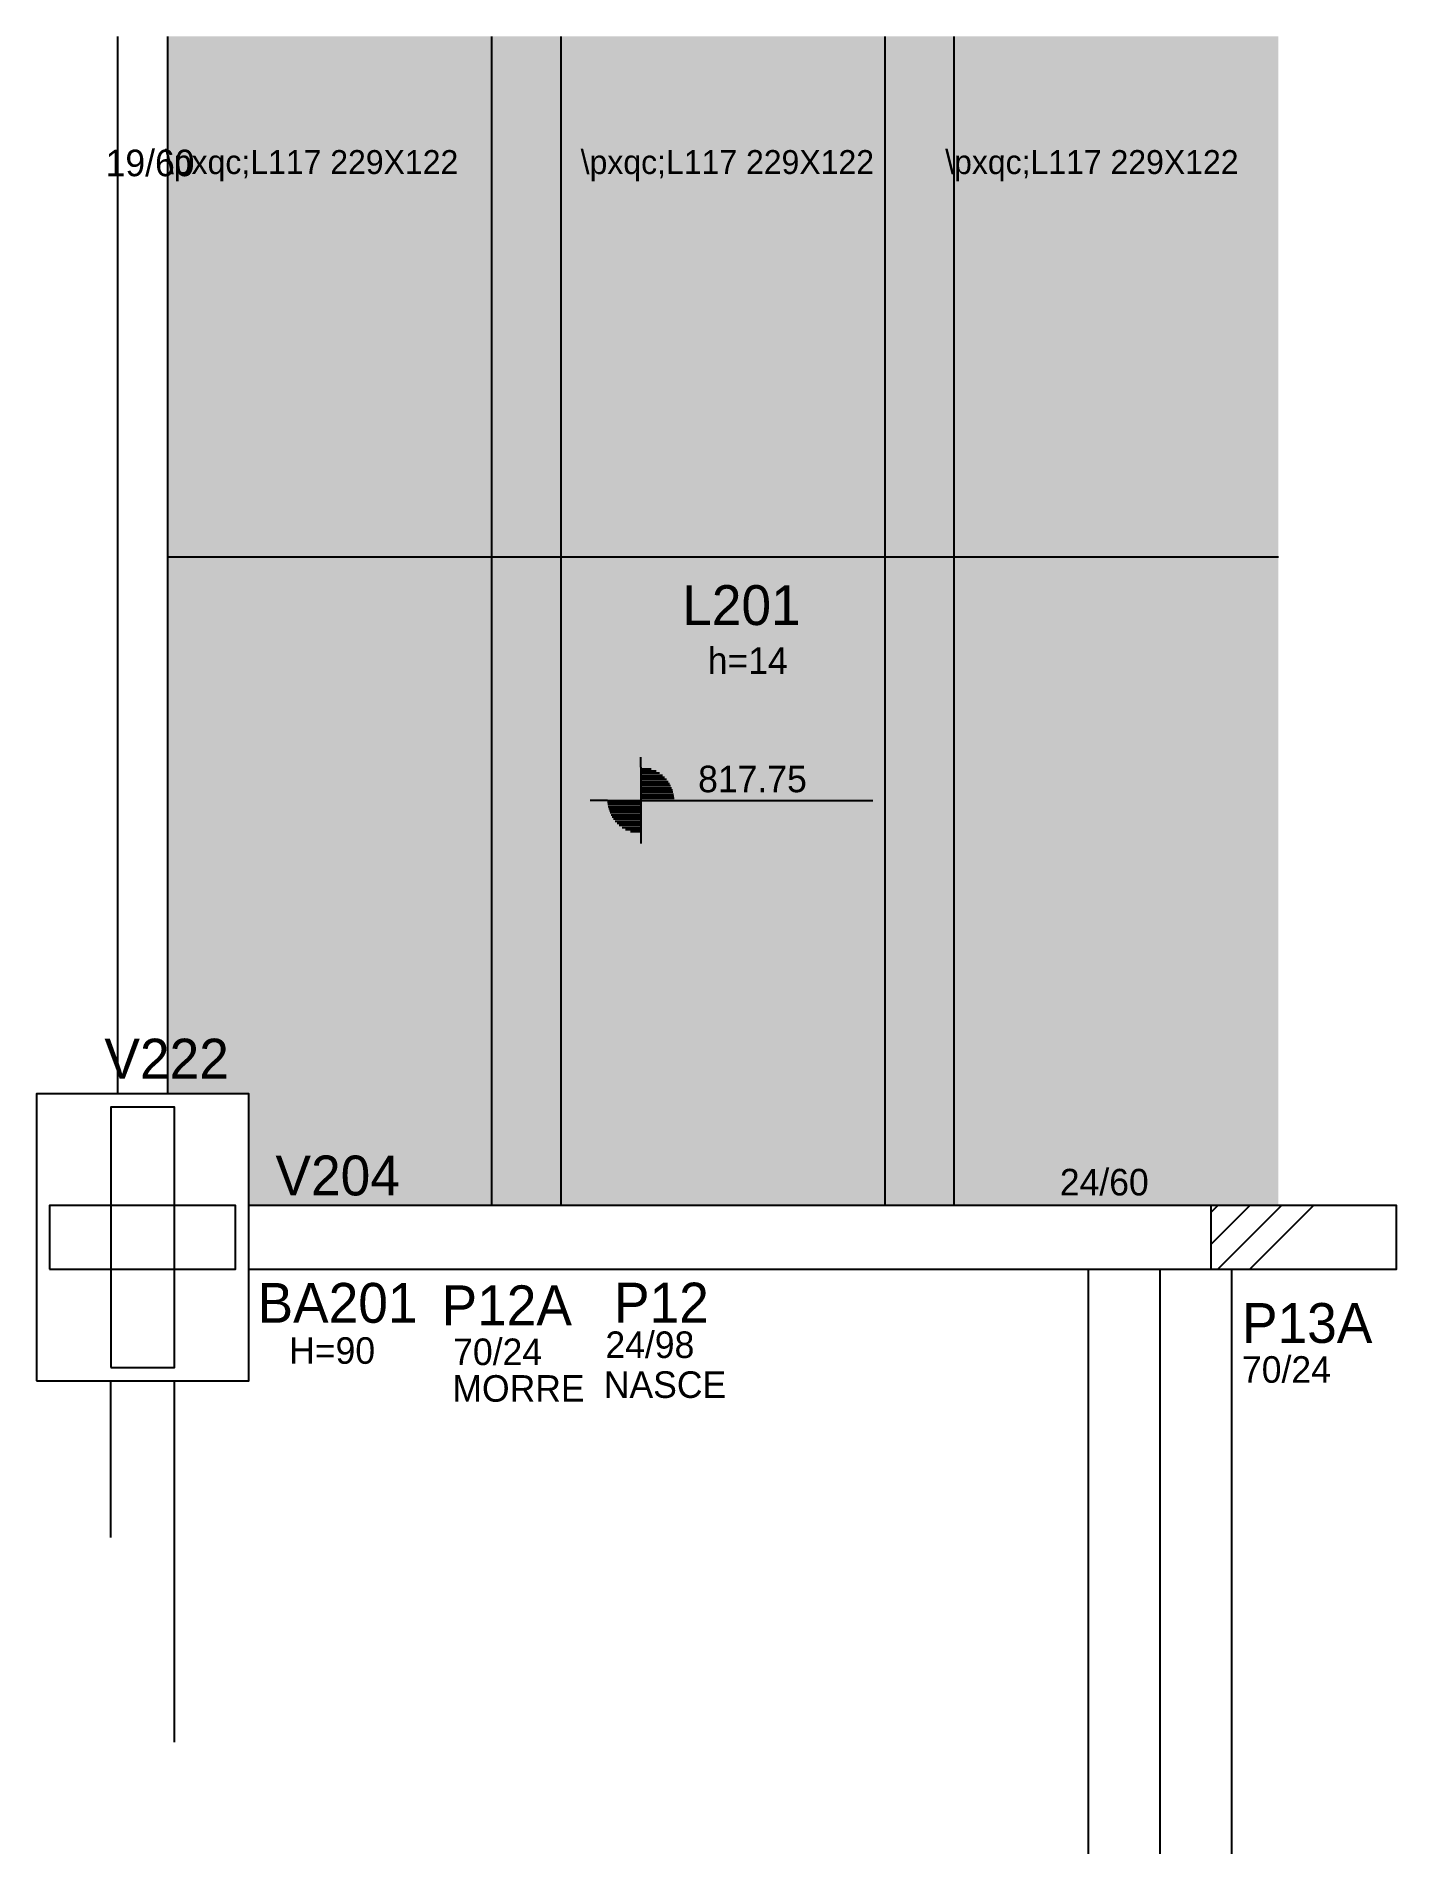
# Model space of a CAD drawing. Header units: metres. Extents: x 3581 to 4093, y 2197 to 2881.
import ezdxf

# ---------------------------------------------------------------- set-up
doc = ezdxf.new("R2010")
doc.units = ezdxf.units.M
for name, color, linetype in [('3', 7, 'Continuous'), ('4', 7, 'Continuous'), ('7', 7, 'Continuous'), ('AUX00', 7, 'Continuous'), ('Hachura', 7, 'Continuous'), ('Painéis', 7, 'Continuous'), ('REAPROVEITAMENTO', 7, 'Continuous')]:
    doc.layers.add(name, color=color, linetype=linetype)

msp = doc.modelspace()

# ---------------------------------------------------------------- hatches: boundary and pattern name
at = {"layer": 'Hachura'}
h = msp.add_hatch(color=7, dxfattribs=at)
h.dxf.hatch_style = 1
h.paths.add_polyline_path([(3778.36, 2440.58), (3752.36, 2440.58), (3752.36, 2440.58), (3752.36, 2880.58), (3752.36, 2880.58), (3778.36, 2880.58), (3778.36, 2880.58), (3778.36, 2440.58)])
h = msp.add_hatch(color=7, dxfattribs=at)
h.dxf.hatch_style = 1
h.paths.add_polyline_path([(3926.36, 2440.58), (3900.36, 2440.58), (3900.36, 2440.58), (3900.36, 2880.58), (3900.36, 2880.58), (3926.36, 2880.58), (3926.36, 2880.58), (3926.36, 2440.58)])
at = {"layer": 'REAPROVEITAMENTO'}
h = msp.add_hatch(color=7, dxfattribs=at)
h.dxf.hatch_style = 1
h.paths.add_polyline_path([(3630.36, 2482.58), (3660.86, 2482.58), (3660.86, 2482.58), (3660.86, 2440.58), (3660.86, 2440.58), (3752.36, 2440.58), (3752.36, 2440.58), (3752.36, 2880.58), (3752.36, 2880.58), (3630.36, 2880.58), (3630.36, 2880.58), (3630.36, 2482.58)])
h = msp.add_hatch(color=7, dxfattribs=at)
h.dxf.hatch_style = 1
h.paths.add_polyline_path([(3778.36, 2440.58), (3900.36, 2440.58), (3900.36, 2440.58), (3900.36, 2880.58), (3900.36, 2880.58), (3778.36, 2880.58), (3778.36, 2880.58), (3778.36, 2440.58)])
h = msp.add_hatch(color=7, dxfattribs=at)
h.dxf.hatch_style = 1
h.paths.add_polyline_path([(3926.36, 2440.58), (4048.36, 2440.58), (4048.36, 2440.58), (4048.36, 2880.58), (4048.36, 2880.58), (3926.36, 2880.58), (3926.36, 2880.58), (3926.36, 2440.58)])

# ---------------------------------------------------------------- linework, layer by layer
at = {"layer": '3', "color": 7, "lineweight": 25}
for p, q in [((3808.39, 2605.52), (3808.39, 2609.28)), ((3808.39, 2605.52), (3808.39, 2580.52)), ((3808.39, 2604.92), (3812.24, 2604.92)), ((3808.39, 2604.12), (3814.14, 2604.12)), ((3808.39, 2603.33), (3815.46, 2603.33)), ((3808.39, 2602.54), (3816.49, 2602.54)), ((3808.39, 2601.75), (3817.34, 2601.75)), ((3808.39, 2600.95), (3818.05, 2600.95)), ((3808.39, 2600.16), (3818.65, 2600.16)), ((3808.39, 2599.37), (3819.16, 2599.37)), ((3795.89, 2593.02), (3789.25, 2593.02)), ((3795.89, 2593.02), (3820.89, 2593.02)), ((3808.39, 2598.57), (3819.59, 2598.57)), ((3808.39, 2597.78), (3819.95, 2597.78)), ((3808.39, 2596.99), (3820.24, 2596.99)), ((3808.39, 2596.2), (3820.48, 2596.2)), ((3808.39, 2595.4), (3820.66, 2595.4)), ((3808.39, 2594.61), (3820.79, 2594.61)), ((3808.39, 2593.82), (3820.89, 2593.82)), ((3820.89, 2593.02), (3895.67, 2593.02)), ((3808.39, 2592.23), (3795.89, 2592.23)), ((3808.39, 2591.44), (3795.99, 2591.44)), ((3808.39, 2590.65), (3796.11, 2590.65)), ((3808.39, 2589.85), (3796.3, 2589.85)), ((3808.39, 2589.06), (3796.53, 2589.06)), ((3808.39, 2588.27), (3796.83, 2588.27)), ((3808.39, 2587.47), (3797.19, 2587.47)), ((3808.39, 2586.68), (3797.62, 2586.68)), ((3808.39, 2585.89), (3798.12, 2585.89)), ((3808.39, 2585.1), (3798.72, 2585.1)), ((3808.39, 2584.3), (3799.43, 2584.3)), ((3808.39, 2583.51), (3800.28, 2583.51)), ((3808.39, 2582.72), (3801.31, 2582.72)), ((3808.39, 2581.92), (3802.64, 2581.92)), ((3808.39, 2581.13), (3804.54, 2581.13)), ((3808.39, 2580.52), (3808.39, 2576.84)), ((4022.86, 2425.9), (4037.55, 2440.58)), ((4022.86, 2437.92), (4025.53, 2440.58)), ((4025.57, 2416.58), (4049.57, 2440.58)), ((4037.59, 2416.58), (4061.59, 2440.58)), ((3976.86, 2196.58), (3976.86, 2416.58)), ((4003.86, 2196.58), (4003.86, 2416.58)), ((4030.86, 2196.58), (4030.86, 2416.58)), ((3608.86, 2315.58), (3608.86, 2374.58))]:
    msp.add_line(p, q, dxfattribs=at)
for points in [[(3611.36, 2880.58), (3611.36, 2482.58)], [(3630.36, 2482.58), (3630.36, 2880.58)], [(3580.86, 2374.58), (3660.86, 2374.58), (3660.86, 2482.58), (3580.86, 2482.58), (3580.86, 2374.58)], [(4022.86, 2440.58), (3660.86, 2440.58)], [(3660.86, 2416.58), (4022.86, 2416.58)], [(3632.86, 2238.59), (3632.86, 2374.58)]]:
    msp.add_lwpolyline(points, dxfattribs=at)
at = {"layer": '7', "color": 7, "lineweight": 25}
for points in [[(3608.86, 2379.58), (3632.86, 2379.58), (3632.86, 2477.58), (3608.86, 2477.58), (3608.86, 2379.58)], [(3585.86, 2416.58), (3655.86, 2416.58), (3655.86, 2440.58), (3585.86, 2440.58), (3585.86, 2416.58)], [(4022.86, 2416.58), (4092.86, 2416.58), (4092.86, 2440.58), (4022.86, 2440.58), (4022.86, 2416.58)]]:
    msp.add_lwpolyline(points, dxfattribs=at)
at = {"layer": 'Painéis', "color": 7, "lineweight": 25}
for p, q in [((3752.36, 2440.58), (3752.36, 2880.58)), ((3778.36, 2440.58), (3778.36, 2880.58)), ((3900.36, 2440.58), (3900.36, 2880.58)), ((3926.36, 2440.58), (3926.36, 2880.58)), ((4048.36, 2684.58), (3630.36, 2684.58))]:
    msp.add_line(p, q, dxfattribs=at)

# ---------------------------------------------------------------- texts
at = {"layer": '3', "color": 7, "lineweight": 25}
for s, p in [('19/60', (3606.94, 2827.94)), ('h=14', (3833.56, 2640.64)), ('817.75', (3829.95, 2596.08)), ('24/60', (3966.08, 2444.33)), ('H=90', (3676.02, 2380.96)), ('70/24', (3737.75, 2380.47)), ('24/98', (3795.05, 2383.14)), ('70/24', (4034.64, 2373.82)), ('MORRE', (3737.45, 2366.68)), ('NASCE', (3794.44, 2368.12))]:
    msp.add_text(s, height=10, dxfattribs=at).set_placement(p)
at = {"layer": '4', "color": 7, "lineweight": 25}
for s, p in [('L201', (3823.94, 2659.01)), ('V222', (3606.48, 2488.31)), ('V204', (3670.86, 2444.33)), ('BA201', (3664.12, 2396.39)), ('P12A', (3733.38, 2395.47)), ('P12', (3798.29, 2396.49)), ('P13A', (4034.64, 2388.82))]:
    msp.add_text(s, height=15, dxfattribs=at).set_placement(p)
at = {"layer": 'AUX00', "color": 7, "lineweight": 25}
for p in [(3629.26, 2828.77), (3785.74, 2828.77), (3922.94, 2828.77)]:
    msp.add_text('\\pxqc;L117^J229X122', height=9, dxfattribs=at).set_placement(p)

doc.saveas('drawing.dxf')
